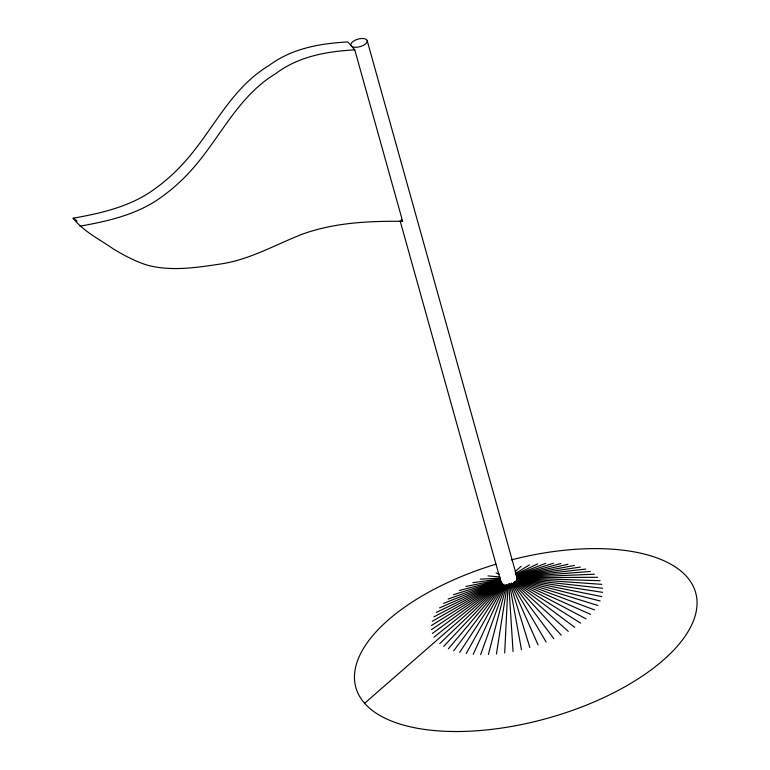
<?xml version="1.0" encoding="UTF-8"?>
<svg xmlns="http://www.w3.org/2000/svg" width="770" height="770" viewBox="0 0 770 770"><rect width="100%" height="100%" fill="white"/><g stroke="black" fill="none" stroke-linecap="round" stroke-linejoin="round"><path stroke-width="1.16" d="M504.697 652.96L508.017 584.94M496.448 653.951L507.266 584.805M488.392 654.519L506.554 584.757M480.624 654.635L505.919 584.555M473.204 654.317L504.899 585.325M466.197 653.566L504.321 585.046M459.69 652.382L503.821 584.738M453.732 650.775L503.33 584.497M448.381 648.764L502.983 584.151M443.693 646.376L502.637 583.853M439.718 643.624L502.358 583.535M515.14 571.658L521.059 566.297M364.605 703.299L502.079 583.265M434.02 637.146L501.857 582.967M432.365 633.489L501.636 582.717M431.518 629.591L501.472 582.428M431.498 625.49L501.289 582.168M515.39 573.477L529.433 564.882M432.307 621.236L501.078 581.947M433.924 616.857L500.924 581.687M436.349 612.4L500.847 581.398M515.967 574.179L537.681 563.881M439.545 607.915L500.721 581.129M443.491 603.439L500.538 580.878M516.054 574.805L545.728 563.322M448.14 599.022L500.558 580.532M516.266 575.229L553.505 563.197M453.463 594.69L500.356 580.243M516.362 575.604L560.926 563.524M459.392 590.503L500.394 579.849M516.545 575.922L567.923 564.275M465.879 586.49L500.327 579.425M73.121 218.208C101.736 213.155 131.333 206.37 155.068 188.679A155.578 134.846 -41.3 0 0 181.922 164.934C212.135 132.787 229.691 88.983 268.913 65.604C291.522 48.462 320.147 43.418 347.799 41.965L354.778 49.886L402.633 221.317C369.215 221 335.017 222.54 303.236 233.859C276.266 244.148 250.914 259.23 222.02 263.764C197.736 267.421 172.355 271.569 148.138 265.4C135.944 261.752 124.682 255.707 113.787 249.239C99.907 239.431 83.766 231.818 73.121 218.208L76.952 220.961M80.09 226.139C108.705 221.086 138.302 214.291 162.037 196.61A155.578 134.846 -41.3 0 0 188.891 172.865C219.103 140.708 236.66 96.914 275.881 73.535C298.49 56.383 327.115 51.34 354.778 49.886M516.622 576.239L574.43 565.459M516.631 576.547L580.388 567.067M472.857 582.688L500.076 578.925M516.699 576.836L585.739 569.068M516.689 577.134L590.426 571.465M480.259 579.146L500.173 578.174M516.728 577.433L594.401 574.218M516.699 577.731L597.645 577.298M516.709 578.039L600.1 580.696M516.747 578.366L601.755 584.353M488.016 575.883L499.99 577M516.718 578.703L602.602 588.251M516.612 579.05L602.621 592.351M516.545 579.425L601.813 596.606M516.506 579.829L600.196 600.985M516.391 580.262L597.78 605.432M516.208 580.696L594.575 609.917M496.053 572.947L499.412 574.266M516.044 581.196L590.629 614.402M515.804 581.716L585.98 618.82M514.476 581.61L580.657 623.151M514.139 582.091L574.728 627.338M513.725 582.572L568.25 631.352M513.253 583.073L561.272 635.154M401.237 219.729L402.633 221.317M512.628 583.487L553.861 638.696M511.405 582.948L546.103 641.959M511.241 584.276L538.066 644.894M510.125 583.487L529.827 647.493M367.223 40.8A8.47 3.898 -15.7 0 1 355.471 47.288A8.47 3.898 -15.7 0 1 354.383 40.589A8.47 3.898 -15.7 0 1 367.223 40.8L517.546 579.204M400.102 220.769L501.616 584.334M509.442 583.67L521.463 649.716M508.749 583.727L513.061 651.545M511.357 559.877A176.407 81.187 -15.6 0 1 682.932 639.273A176.407 81.187 -15.6 0 1 391.353 720.999A176.407 81.187 -15.6 0 1 495.803 564.237"/></g></svg>
